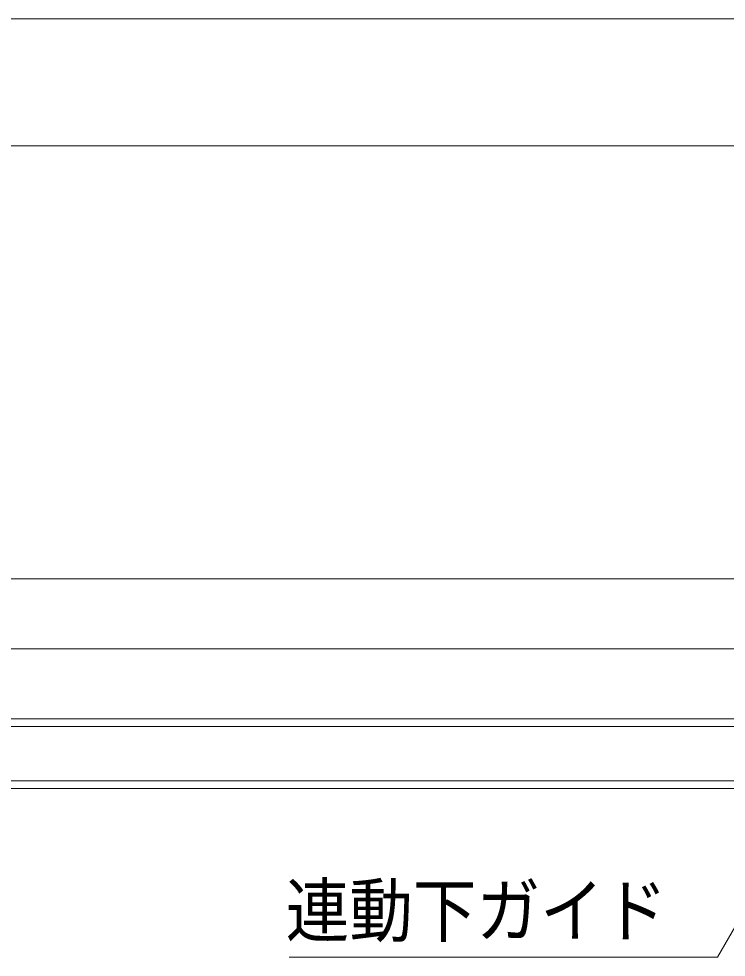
# Model space of a CAD drawing. Units: millimetres, scale not verified. Extents: x -6062 to 6062, y -3045 to 3045.
# Drawn here: x -4921 to -4477, y 960 to 1550 of the extents above; entities that cross this region are included whole.
import ezdxf
from ezdxf.enums import TextEntityAlignment as Align

# ---------------------------------------------------------------- set-up
doc = ezdxf.new("R2010")
doc.units = ezdxf.units.MM
doc.header["$LTSCALE"] = 20
for name, color, linetype, lineweight in [('0-1_3一般', 7, 'Continuous', 9), ('0-2_2寸法-1', 7, 'Continuous', 9), ('0-4_2寸法-3', 7, 'Continuous', 9)]:
    doc.layers.add(name, color=color, linetype=linetype, lineweight=lineweight)
doc.styles.add('ＭＳ ゴシック', font='')
doc.styles.get('ＭＳ ゴシック').set_extended_font_data('MS Gothic')

# ---------------------------------------------------------------- blocks, each defined once
blk = doc.blocks.new('グループ-14')
at = {"layer": '0-1_3一般'}
for p, q in [((19030, 23076.9), (-75990, 23076.9)), ((19030, 23076.9), (-75990, 23076.9)), ((19030, 22196.9), (-75990, 22196.9)), ((-52318, 22096.9), (-75682, 22096.9)), ((-75682, 21416.9), (-52318, 21416.9)), ((19030, 21316.9), (-75990, 21316.9))]:
    blk.add_line(p, q, dxfattribs=at)
for points in [[(19030, 23076.9), (19030, 23956.9), (-75990, 23956.9), (-75990, 23076.9)], [(19030, 21316.9), (19030, 22196.9), (-75990, 22196.9), (-75990, 21316.9)]]:
    blk.add_lwpolyline(points, dxfattribs=at)
blk = doc.blocks.new('グループ-15')
at = {"layer": '0-1_3一般'}
blk.add_blockref('グループ-14', (0, 0), dxfattribs=at)

msp = doc.modelspace()

# ---------------------------------------------------------------- linework, layer by layer
at = {"layer": '0-2_2寸法-1'}
for p, q in [((-841.21, 1550), (-5581.79, 1550)), ((-2048.21, 1470), (-5569.79, 1470))]:
    msp.add_line(p, q, dxfattribs=at)
at = {"layer": '0-4_2寸法-3'}
msp.add_lwpolyline([(-4395.5, 1109.84), (-4482.1, 959.84), (-4751.43, 959.84)], dxfattribs=at)

# ---------------------------------------------------------------- block references
at = {"layer": '0-1_3一般', "xscale": 0.05, "yscale": 0.05}
msp.add_blockref('グループ-15', (-1787.5, 0), dxfattribs=at)

# ---------------------------------------------------------------- texts
at = {"layer": '0-4_2寸法-3', "style": 'ＭＳ ゴシック', "width": 0.9}
msp.add_text('連動下ガイド', height=32.55, dxfattribs=at).set_placement((-4753.52, 963.19), align=Align.BOTTOM_LEFT)

doc.saveas('drawing.dxf')
